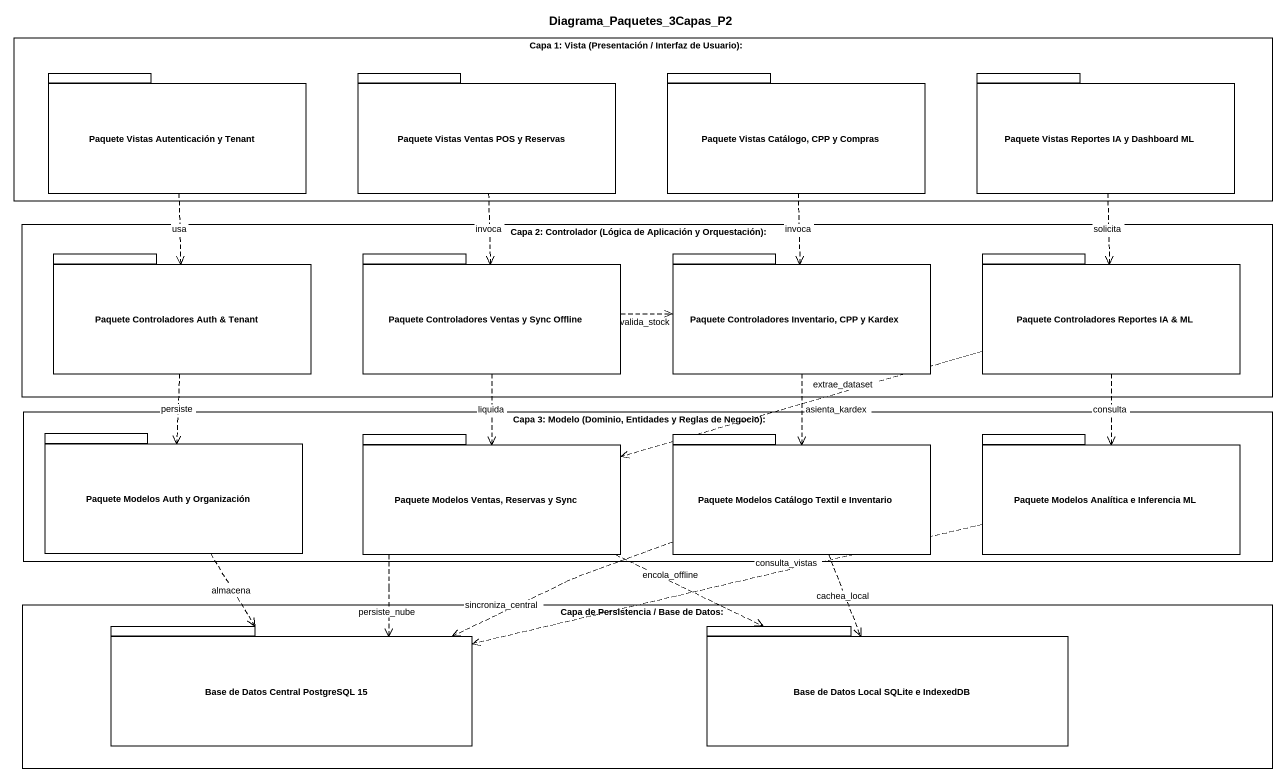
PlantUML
@startuml
title Diagrama_Paquetes_3Capas_P2
rectangle "Capa 1: Vista (Presentación / Interfaz de Usuario):" as Capa_1_Vista_Presentación {
  package "Paquete Vistas Autenticación y Tenant" as Paquete_Vistas {
  }
  package "Paquete Vistas Ventas POS y Reservas" as Paquete_Vistas_Ventas_POS_y {
  }
  package "Paquete Vistas Catálogo, CPP y Compras" as Paquete_Vistas_Catálogo_CPP {
  }
  package "Paquete Vistas Reportes IA y Dashboard ML" as Paquete_Vistas_Reportes_IA {
  }
}
rectangle "Capa 2: Controlador (Lógica de Aplicación y Orquestación):" as Capa_2_Controlador_Lógica {
  package "Paquete Controladores Auth & Tenant" as Paquete_Controladores_Auth {
  }
  package "Paquete Controladores Ventas y Sync Offline" as Paquete_Controladores {
  }
  package "Paquete Controladores Inventario, CPP y Kardex" as Paquete_Controladores_2 {
  }
  package "Paquete Controladores Reportes IA & ML" as Paquete_Controladores_3 {
  }
}
rectangle "Capa 3: Modelo (Dominio, Entidades y Reglas de Negocio):" as Capa_3_Modelo_Dominio {
  package "Paquete Modelos Auth y Organización" as Paquete_Modelos_Auth_y {
  }
  package "Paquete Modelos Ventas, Reservas y Sync" as Paquete_Modelos_Ventas {
  }
  package "Paquete Modelos Catálogo Textil e Inventario" as Paquete_Modelos_Catálogo {
  }
  package "Paquete Modelos Analítica e Inferencia ML" as Paquete_Modelos_Analítica_e {
  }
}
rectangle "Capa de Persistencia / Base de Datos:" as Capa_de_Persistencia_Base {
  package "Base de Datos Central PostgreSQL 15" as Base_de_Datos_Central {
  }
  package "Base de Datos Local SQLite e IndexedDB" as Base_de_Datos_Local_SQLite {
  }
}
Paquete_Vistas ..> Paquete_Controladores_Auth : usa
Paquete_Vistas_Ventas_POS_y ..> Paquete_Controladores : invoca
Paquete_Vistas_Catálogo_CPP ..> Paquete_Controladores_2 : invoca
Paquete_Vistas_Reportes_IA ..> Paquete_Controladores_3 : solicita
Paquete_Controladores_Auth ..> Paquete_Modelos_Auth_y : persiste
Paquete_Controladores .right.> Paquete_Controladores_2 : valida_stock
Paquete_Controladores ..> Paquete_Modelos_Ventas : liquida
Paquete_Controladores_2 ..> Paquete_Modelos_Catálogo : asienta_kardex
Paquete_Controladores_3 .left.> Paquete_Modelos_Ventas : extrae_dataset
Paquete_Controladores_3 ..> Paquete_Modelos_Analítica_e : consulta
Paquete_Modelos_Auth_y ..> Base_de_Datos_Central : almacena
Paquete_Modelos_Ventas ..> Base_de_Datos_Central : persiste_nube
Paquete_Modelos_Ventas .right.> Base_de_Datos_Local_SQLite : encola_offline
Paquete_Modelos_Catálogo .left.> Base_de_Datos_Central : sincroniza_central
Paquete_Modelos_Catálogo ..> Base_de_Datos_Local_SQLite : cachea_local
Paquete_Modelos_Analítica_e .left.> Base_de_Datos_Central : consulta_vistas
@enduml
